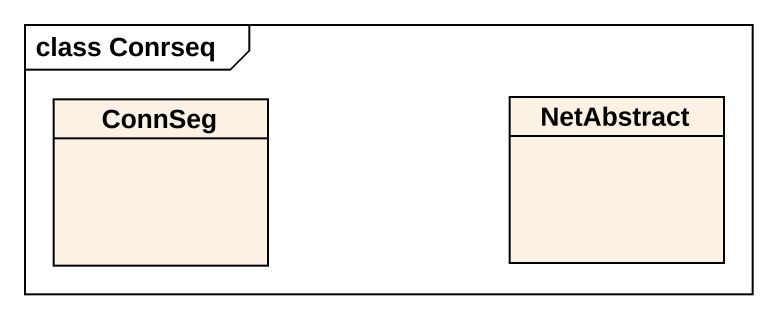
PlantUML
@startuml
mainframe class Conrseq
hide circle
hide empty members
class ConnSeg
class NetAbstract
@enduml
